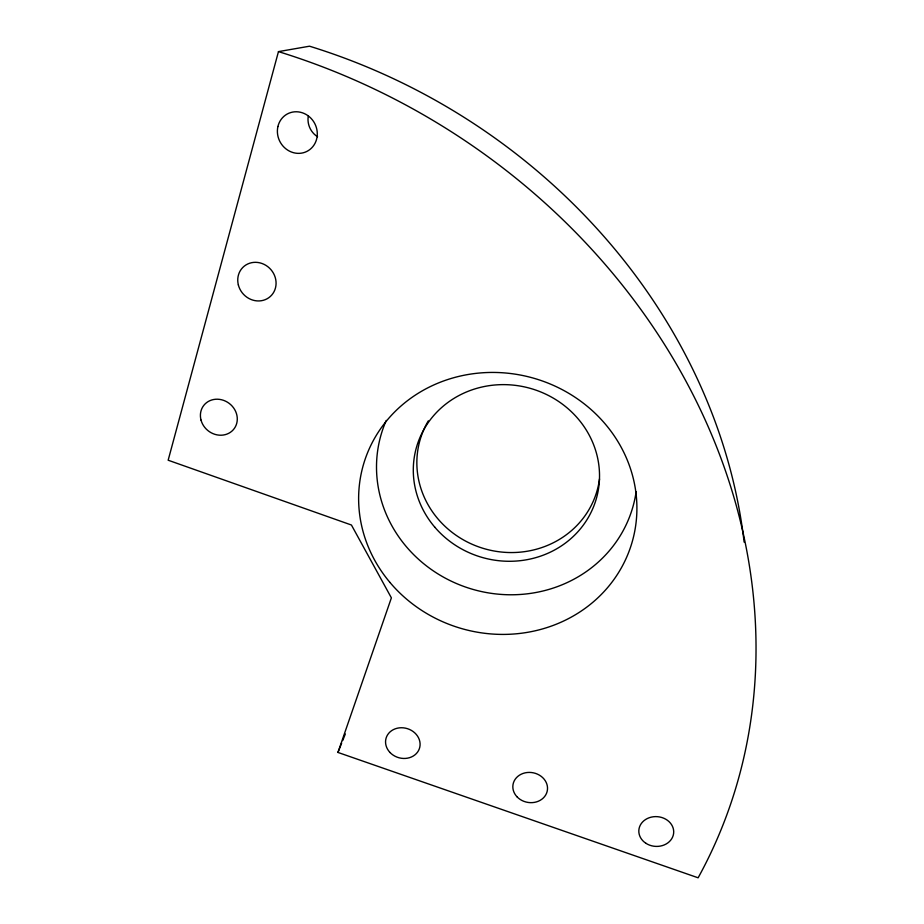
<?xml version="1.0" encoding="UTF-8"?>
<svg xmlns="http://www.w3.org/2000/svg" width="924" height="924" viewBox="0 0 924 924"><rect width="100%" height="100%" fill="white"/><g stroke="black" fill="none" stroke-linecap="round" stroke-linejoin="round"><path stroke-width="1.39" d="M278.459 51.617L168.156 460.221L351.432 525.017L391.383 597.863L337.953 752.436L698.128 877.8A616.92 531.346 30.5 0 0 278.459 51.617L309.528 46.2A570.397 499.041 31.1 0 1 744.12 542.099M337.953 752.436L341.649 743.208M342.7 740.574L345.333 733.979M599.514 478.955A92.077 86.717 15.8 0 1 480.145 547.389A92.077 86.717 15.8 0 1 428.32 420.87M317.567 136.752A19.358 18.064 64.5 0 1 308.258 116.262M636.139 491.649A130.977 123.123 15.8 0 1 473.134 589.454A130.977 123.123 15.8 0 1 386.255 420.432M389.951 582.432A139.824 130.272 15.7 0 0 627.846 554.412A139.824 130.272 15.7 0 0 475.49 373.435A139.824 130.272 15.7 0 0 389.951 582.432M516.978 796.765A17.429 15.061 10.2 0 0 546.534 793.312A17.429 15.061 10.2 0 0 527.015 772.533A17.429 15.061 10.2 0 0 516.978 796.765M238.346 284.904A20.005 18.445 47.8 0 0 270.316 296.488A20.005 18.445 47.8 0 0 262.081 263.513A20.005 18.445 47.8 0 0 238.346 284.904M645.957 843.323A17.464 14.888 4.4 0 0 673.608 833.494A17.464 14.888 4.4 0 0 649.237 817.728A17.464 14.888 4.4 0 0 645.957 843.323M390.032 752.517A17.464 15.165 16.8 0 0 419.277 748.925A17.464 15.165 16.8 0 0 399.145 727.881A17.464 15.165 16.8 0 0 390.032 752.517M201.028 420.108A19.138 17.267 38.3 0 0 231.866 431.173A19.138 17.267 38.3 0 0 223.654 400.381A19.138 17.267 38.3 0 0 201.028 420.108M277.916 126.53A21.137 19.623 62.1 0 0 303.06 152.83A21.137 19.623 62.1 0 0 311.03 118.33A21.137 19.623 62.1 0 0 277.916 126.53M434.811 527.2A93.532 87.907 15.8 0 0 593.774 506.213A93.532 87.907 15.8 0 0 490.656 385.458A93.532 87.907 15.8 0 0 434.811 527.2"/></g></svg>
